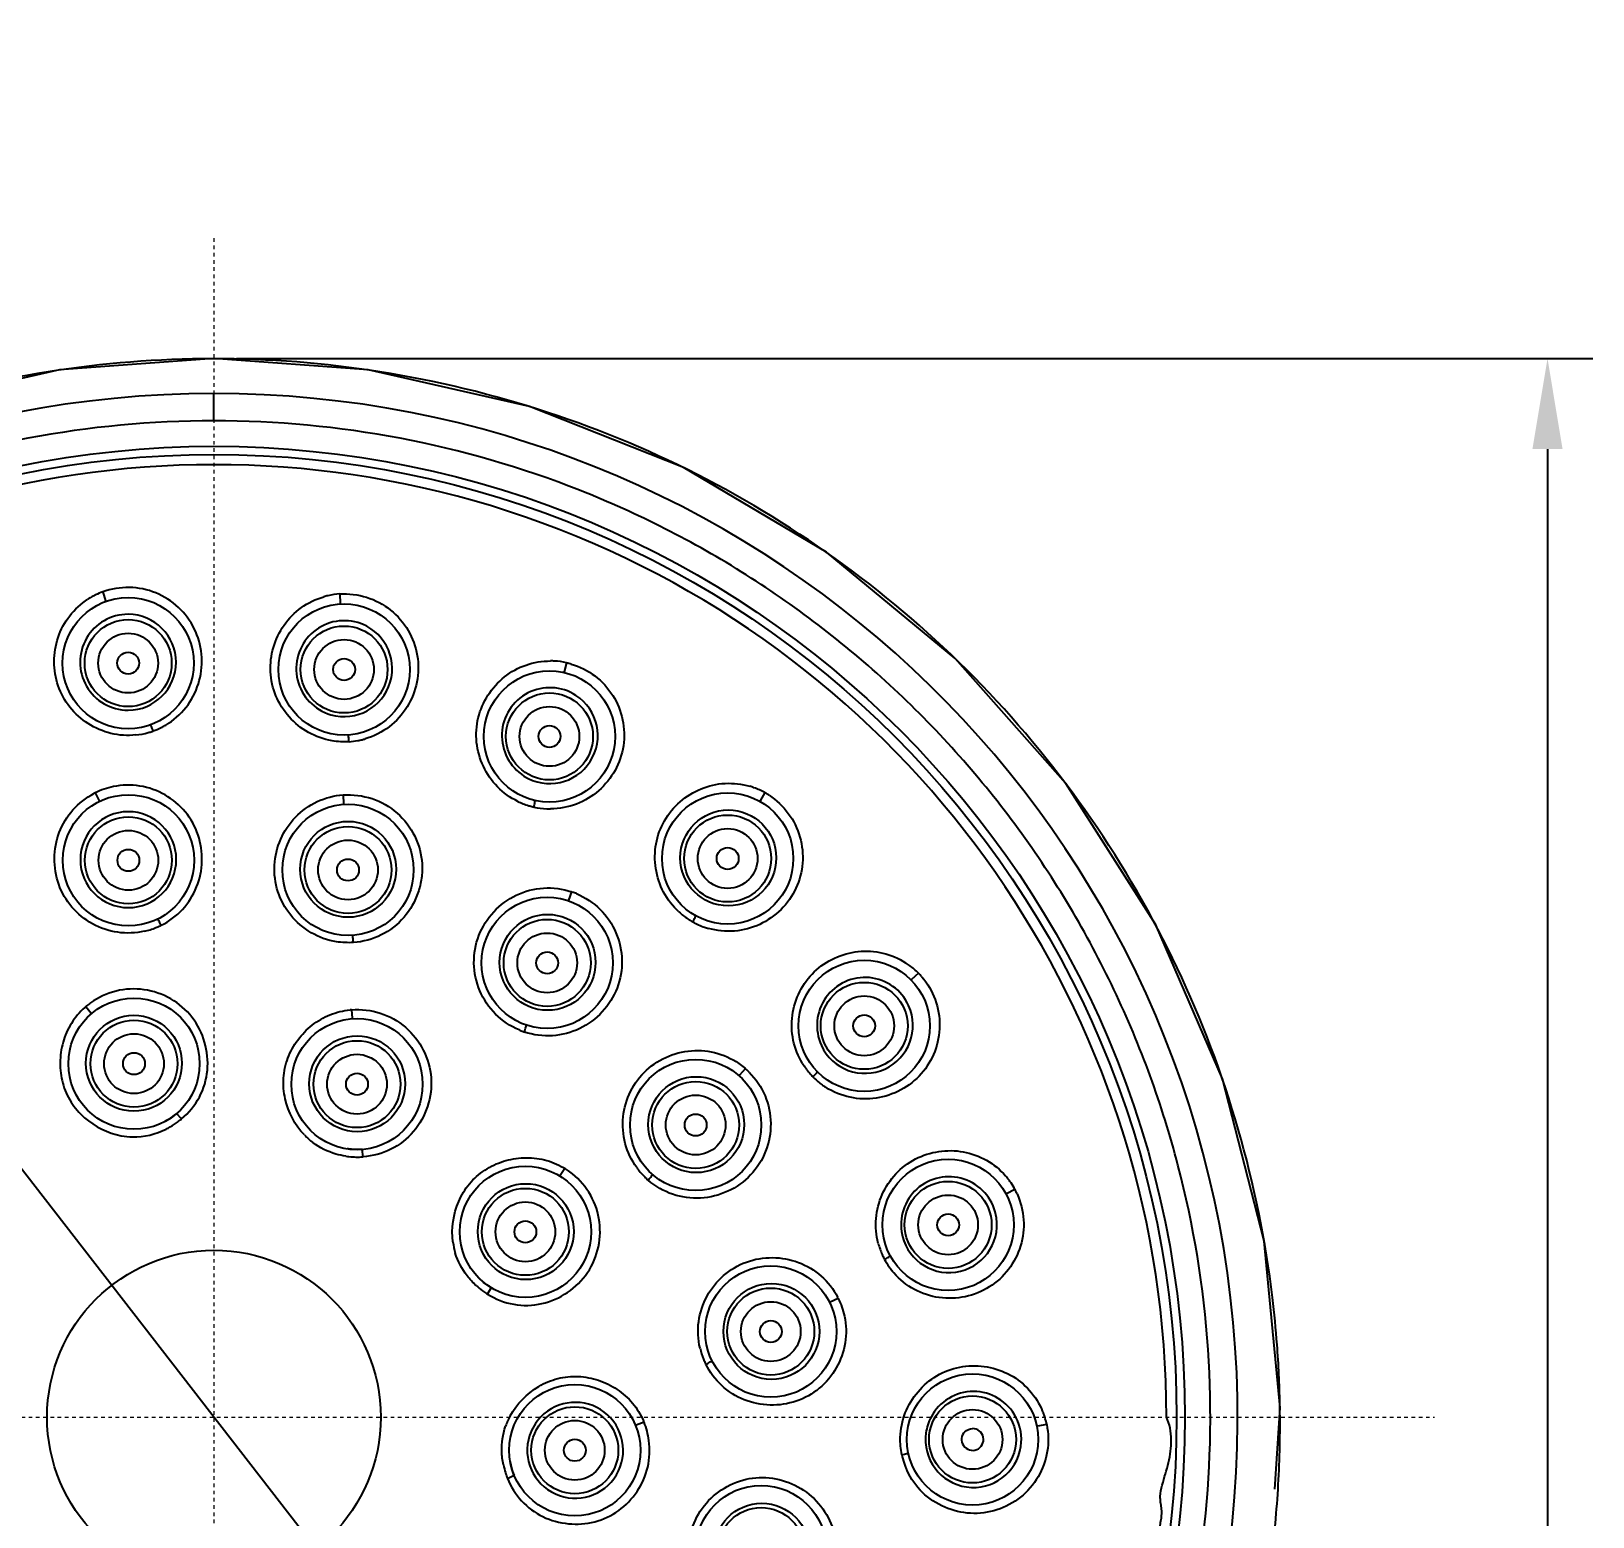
# Model space of a CAD drawing. Header units: millimetres. Extents: x 3631 to 3841, y 294 to 591.
# Drawn here: x 3687.73 to 3730.86, y 501.6 to 542.64 of the extents above; entities that cross this region are included whole.
import ezdxf

# ---------------------------------------------------------------- set-up
doc = ezdxf.new("R2010")
doc.units = ezdxf.units.MM
doc.header["$LTSCALE"] = 0.1
doc.linetypes.add('CENTER', pattern=[0.6, 0.375, -0.075, 0.075, -0.075])
doc.layers.add('02___PRT_ALL_AXES', color=7, linetype='Continuous')
doc.layers.add('DIM', color=3, linetype='Continuous')
doc.styles.get("Standard").update_dxf_attribs({"font": 'arial.ttf'})
doc.dimstyles.new('ISO-25', dxfattribs={"dimtxt": 2.5, "dimasz": 2.5, "dimexe": 1.25, "dimexo": 0.625, "dimtad": 1, "dimlfac": 1.333333, "dimtxsty": 'Standard', "dimcen": 2.5, "dimadec": 0, "dimazin": 0, "dimtfac": 1, "dimtmove": 0, "dimatfit": 3, "dimfxl": 0, "dimarcsym": 0})

# ---------------------------------------------------------------- blocks, each defined once
blk = doc.blocks.new('*D64')
at = {"layer": 'Defpoints', "color": 0}
for p in [(3674.853, 527.46), (3710.694, 481.249)]:
    blk.add_point(p, dxfattribs=at)
at = {"layer": 'DIM', "color": 0, "lineweight": -2}
for p, q in [((3665.182, 539.93), (3673.321, 529.435)), ((3710.694, 481.249), (3674.853, 527.46)), ((3712.226, 479.274), (3713.759, 477.298))]:
    blk.add_line(p, q, dxfattribs=at)
at = {"layer": 'DIM', "color": 0}
for points in [[(3673.65, 529.691), (3672.992, 529.18), (3674.853, 527.46)], [(3712.556, 479.529), (3711.897, 479.018), (3710.694, 481.249)]]:
    blk.add_solid(points, dxfattribs=at)
at = {"layer": 'DIM', "color": 0, "insert": (3670.102, 536.924), "char_height": 2.5, "attachment_point": 5, "rotation": 307.797}
blk.add_mtext('{\\fMS PGothic|b0|i0|c128|p34;∅77,97}', dxfattribs=at)
blk = doc.blocks.new('*D65')
at = {"layer": 'Defpoints', "color": 0}
for p in [(3692.774, 533.598), (3692.774, 367.421), (3729.613, 367.421)]:
    blk.add_point(p, dxfattribs=at)
at = {"layer": 'DIM', "color": 0, "lineweight": -2}
for p, q in [((3693.399, 533.598), (3730.863, 533.598)), ((3729.613, 531.098), (3729.613, 369.921)), ((3693.399, 367.421), (3730.863, 367.421))]:
    blk.add_line(p, q, dxfattribs=at)
at = {"layer": 'DIM', "color": 0}
for points in [[(3729.196, 531.098), (3730.029, 531.098), (3729.613, 533.598)], [(3729.196, 369.921), (3730.029, 369.921), (3729.613, 367.421)]]:
    blk.add_solid(points, dxfattribs=at)
at = {"layer": 'DIM', "color": 0, "insert": (3727.485, 450.509), "char_height": 2.5, "attachment_point": 5, "rotation": 90}
blk.add_mtext('221,57', dxfattribs=at)

msp = doc.modelspace()

# ---------------------------------------------------------------- linework, layer by layer
at = {"color": 7, "linetype": 'Continuous'}
for p, q in [((3692.7738, 533.5949), (3692.7738, 533.5978)), ((3692.7738, 531.8803), (3692.7738, 532.6329)), ((3689.7002, 527.1526), (3689.7824, 526.9072)), ((3689.7824, 526.9072), (3689.7844, 526.8895)), ((3696.2476, 527.0951), (3696.2574, 526.8364)), ((3696.2574, 526.8364), (3696.2543, 526.8189)), ((3702.5136, 525.1953), (3702.4501, 524.9443)), ((3702.4501, 524.9443), (3702.4422, 524.9284)), ((3689.4959, 521.6023), (3689.5988, 521.3816)), ((3696.3458, 521.5438), (3696.3564, 521.3005)), ((3707.9906, 521.607), (3707.859, 521.3842)), ((3689.5988, 521.3816), (3689.6039, 521.3614)), ((3696.3564, 521.3005), (3696.3534, 521.2799)), ((3707.859, 521.3842), (3707.8468, 521.3711)), ((3702.5686, 518.6395), (3702.558, 518.6217)), ((3702.6519, 518.8684), (3702.5686, 518.6395)), ((3712.0457, 516.4444), (3712.0304, 516.4352)), ((3712.2348, 516.6211), (3712.0457, 516.4444)), ((3689.235, 515.6965), (3689.3801, 515.5168)), ((3689.3801, 515.5168), (3689.3898, 515.4989)), ((3696.5774, 515.6104), (3696.5892, 515.3798)), ((3696.5892, 515.3798), (3696.5865, 515.3597)), ((3707.2896, 513.8039), (3707.273, 513.7914)), ((3707.4542, 513.9834), (3707.2896, 513.8039)), ((3691.5654, 512.6135), (3691.4971, 512.5707)), ((3691.7404, 512.743), (3691.7364, 512.7448)), ((3691.8808, 512.5912), (3691.7404, 512.743)), ((3696.8683, 511.7484), (3696.8661, 511.7522)), ((3696.8927, 511.543), (3696.8683, 511.7484)), ((3702.467, 511.225), (3702.341, 511.0316)), ((3702.341, 511.0316), (3702.3269, 511.0168)), ((3714.6711, 510.5251), (3714.6538, 510.5207)), ((3714.9023, 510.6415), (3714.6711, 510.5251)), ((3700.3313, 507.7492), (3700.4323, 507.9296)), ((3700.4323, 507.9296), (3700.4327, 507.934)), ((3709.8007, 507.5296), (3709.7806, 507.5245)), ((3710.0215, 507.6325), (3709.8007, 507.5296)), ((3722.0818, 502.365), (3722.224, 504.614)), ((3704.4384, 504.133), (3704.4184, 504.1293)), ((3704.6541, 504.2154), (3704.4384, 504.133)), ((3715.5225, 504.106), (3715.5047, 504.1066)), ((3715.7772, 504.1525), (3715.5225, 504.106)), ((3700.8832, 502.6587), (3701.071, 502.7453)), ((3701.071, 502.7453), (3701.0739, 502.7486))]:
    msp.add_line(p, q, dxfattribs=at)
for points in [[(3692.7738, 533.5978), (3688.5107, 533.2849), (3684.0604, 532.2764), (3679.8045, 530.5885), (3675.8512, 528.2496), (3672.2992, 525.3173), (3669.2417, 521.8576), (3666.7563, 517.95), (3664.9132, 513.6992), (3663.7591, 509.2149)], [(3722.224, 504.614), (3721.7885, 509.2148), (3720.6344, 513.6991), (3718.7913, 517.95), (3716.3059, 521.8576), (3713.2484, 525.3173), (3709.6964, 528.2496), (3705.7431, 530.5885), (3701.4873, 532.2764), (3697.0369, 533.2849), (3692.7738, 533.5978)], [(3691.4971, 512.5707), (3691.4247, 512.5299), (3691.3953, 512.5146)], [(3691.7365, 512.7449), (3691.6877, 512.7028), (3691.629, 512.6577), (3691.5654, 512.6135)], [(3696.6507, 511.7465), (3696.5702, 511.752), (3696.4877, 511.7616), (3696.4553, 511.7664)], [(3696.8663, 511.7522), (3696.8022, 511.7468), (3696.7281, 511.7449), (3696.6507, 511.7465)], [(3700.1932, 508.1077), (3700.1321, 508.164), (3700.1084, 508.1872)], [(3700.4329, 507.9339), (3700.3778, 507.9673), (3700.3167, 508.0092), (3700.2551, 508.056), (3700.1932, 508.1077)], [(3701.0019, 502.9518), (3700.9822, 503.0299), (3700.9659, 503.1114), (3700.9604, 503.1441)], [(3701.074, 502.7484), (3701.049, 502.8078), (3701.0243, 502.8777), (3701.0019, 502.9518)]]:
    msp.add_lwpolyline(points, dxfattribs=at)
for centre, radius in [((3692.7738, 504.3546), 26.8202), ((3692.7738, 504.3546), 26.5936), ((3690.4038, 525.1854), 1.8132), ((3696.3685, 525.0093), 1.8132), ((3690.4038, 525.1854), 1.2012), ((3690.4038, 525.1854), 0.8249), ((3696.3685, 525.0093), 1.2012), ((3696.3685, 525.0093), 0.8249), ((3690.4038, 525.1854), 0.3021), ((3696.3685, 525.0093), 0.3021), ((3702.042, 523.1599), 1.8132), ((3702.042, 523.1599), 1.2012), ((3702.042, 523.1599), 0.8249), ((3702.0419, 523.1599), 0.3021), ((3690.4105, 519.7374), 1.8132), ((3706.9646, 519.787), 1.8132), ((3696.4771, 519.4709), 1.8132), ((3706.9812, 519.8047), 1.3251), ((3690.4105, 519.7374), 1.2012), ((3696.4812, 519.4883), 1.3249), ((3696.4771, 519.4709), 1.2012), ((3706.9646, 519.787), 1.2012), ((3690.4105, 519.7374), 0.8249), ((3696.4771, 519.4709), 0.8249), ((3706.9646, 519.787), 0.8249), ((3690.4105, 519.7374), 0.3021), ((3706.9646, 519.787), 0.3021), ((3696.4772, 519.4709), 0.3021), ((3701.98, 516.9031), 1.8132), ((3701.9904, 516.9175), 1.3249), ((3701.98, 516.9031), 1.2012), ((3701.98, 516.9031), 0.8249), ((3701.98, 516.9031), 0.3021), ((3710.7376, 515.1638), 1.8132), ((3710.7376, 515.1638), 1.2012), ((3690.5652, 514.1183), 1.8132), ((3710.7376, 515.1638), 0.8249), ((3690.5627, 514.1294), 1.3248), ((3690.5652, 514.1183), 1.2012), ((3696.7259, 513.5518), 1.8132), ((3710.7375, 515.1638), 0.3021), ((3690.5652, 514.1183), 0.8249), ((3696.7305, 513.5623), 1.3248), ((3696.7259, 513.5518), 1.2012), ((3690.5652, 514.1183), 0.3021), ((3696.7259, 513.5518), 0.8249), ((3706.0813, 512.4248), 1.8132), ((3696.726, 513.5518), 0.3021), ((3706.0964, 512.4342), 1.3249), ((3706.0813, 512.4248), 1.2012), ((3706.0813, 512.4248), 0.8249), ((3706.0813, 512.4248), 0.3021), ((3701.3771, 509.4723), 1.8132), ((3713.0552, 509.665), 1.8132), ((3701.3869, 509.4781), 1.3248), ((3713.0552, 509.665), 1.2012), ((3701.3771, 509.4723), 1.2012), ((3713.0552, 509.665), 0.8249), ((3701.3771, 509.4723), 0.8249), ((3713.0553, 509.665), 0.3021), ((3701.3772, 509.4723), 0.3021), ((3692.7738, 504.3546), 4.6086), ((3708.1566, 506.718), 1.8132), ((3708.1742, 506.7208), 1.3249), ((3708.1566, 506.718), 1.2012), ((3708.1566, 506.718), 0.8249), ((3708.1567, 506.718), 0.3021), ((3702.7421, 503.438), 1.8132), ((3713.7298, 503.736), 1.8132), ((3713.7298, 503.736), 1.2012), ((3702.7421, 503.438), 1.2012), ((3713.7298, 503.736), 0.8249), ((3702.7421, 503.438), 0.8249), ((3702.7422, 503.438), 0.3021), ((3707.8901, 500.6513), 1.8132), ((3707.9074, 500.6472), 1.3249), ((3707.8901, 500.6513), 1.2012)]:
    msp.add_circle(centre, radius, dxfattribs=at)
for centre, radius, start, end in [((3692.7873, 504.2139), 29.3811, 90.0623, 98.9902), ((3692.7606, 504.2161), 29.3788, 80.99882, 90.01007), ((3692.7738, 504.3546), 28.2783, 277.77454, 262.22546), ((3692.7738, 504.3546), 26.3123, 0, 270.64665), ((3690.4032, 525.22), 2.0566, 109.98939, 115.90088), ((3690.4141, 525.2121), 2.0688, 119.01404, 122.82987), ((3690.401, 525.2248), 2.0512, 115.90618, 118.86687), ((3696.3861, 525.0317), 2.0691, 103.0149, 106.25933), ((3696.378, 525.0426), 2.0566, 93.63489, 102.86503), ((3690.4013, 525.2095), 1.3251, 89.89199, 270.06119), ((3690.4008, 525.2094), 1.3251, 270.12912, 89.87089), ((3696.3729, 525.0331), 1.3251, 73.52835, 253.74437), ((3696.3724, 525.0332), 1.3251, 253.76545, 73.50728), ((3702.0651, 523.1762), 2.0693, 86.8373, 89.79229), ((3702.0606, 523.1891), 2.0566, 77.27414, 86.691), ((3702.0409, 523.1451), 2.104, 73.28102, 77.01439), ((3702.0529, 523.1815), 1.3251, 57.16467, 237.38073), ((3702.0525, 523.1817), 1.3251, 237.40177, 57.14364), ((3690.3769, 525.3351), 2.1489, 276.37659, 285.65102), ((3690.3513, 525.4339), 2.2509, 285.59925, 288.52858), ((3690.344, 525.4564), 2.2746, 288.52474, 289.36657), ((3690.396, 525.2411), 2.0544, 289.98762, 296.59311), ((3690.3997, 525.2333), 2.0457, 296.60083, 299.91152), ((3690.3956, 525.2285), 2.0437, 300.07669, 303.44673), ((3696.3766, 525.0657), 2.0551, 273.62693, 280.41298), ((3696.379, 525.0508), 2.04, 280.42176, 283.82897), ((3696.3733, 525.051), 2.0416, 283.9839, 286.39396), ((3690.383, 519.8063), 2.0032, 116.28433, 117.48278), ((3706.9915, 519.7963), 2.0692, 70.24769, 73.59323), ((3706.9903, 519.8093), 2.0572, 60.90832, 70.09557), ((3706.9589, 519.7728), 2.1045, 60.00957, 60.64358), ((3706.9568, 519.7692), 2.1086, 56.91695, 60.00894), ((3702.1014, 523.3023), 2.1511, 244.28839, 252.93446), ((3702.1233, 523.369), 2.2212, 252.90092, 255.87134), ((3702.1269, 523.3831), 2.2359, 255.8688, 256.69922), ((3702.0652, 523.2099), 2.0532, 257.26408, 267.2794), ((3702.0584, 523.2001), 2.0431, 267.45741, 270.46922), ((3690.4079, 519.7551), 1.3249, 270.12263, 270.07593), ((3701.9198, 516.754), 2.2376, 70.31124, 70.90088), ((3701.9267, 516.7727), 2.2176, 67.1323, 70.31532), ((3707.0606, 519.9052), 2.1491, 227.89576, 236.57097), ((3707.0973, 519.9585), 2.2138, 236.53944, 239.51978), ((3690.3766, 519.8569), 2.1331, 282.79519, 291.84345), ((3690.3335, 519.9702), 2.2542, 291.7874, 294.97284), ((3690.32, 519.9999), 2.2869, 294.96704, 295.83303), ((3707.1038, 519.9694), 2.2265, 239.51755, 240.35226), ((3707.0009, 519.8283), 2.0531, 240.8997, 250.90066), ((3706.9916, 519.8209), 2.0431, 251.07852, 254.10309), ((3710.766, 515.1654), 2.069, 53.66746, 57.37481), ((3710.7683, 515.178), 2.0575, 44.5417, 53.51047), ((3710.7585, 515.1761), 1.3251, 24.43744, 204.65346), ((3710.7195, 515.1444), 2.1159, 40.54835, 44.26192), ((3690.5523, 514.1538), 2.0285, 130.49246, 131.68475), ((3690.58, 514.104), 2.0844, 129.55852, 130.18315), ((3690.5862, 514.0964), 2.0943, 125.75401, 129.55621), ((3696.7484, 513.5168), 2.1005, 94.66688, 95.86439), ((3710.7582, 515.1766), 1.3251, 204.67455, 24.41637), ((3702.1195, 517.1904), 2.3284, 246.80661, 249.89168), ((3702.1406, 517.2467), 2.3885, 249.88189, 250.6902), ((3706.1894, 512.5503), 1.9114, 48.56999, 49.87349), ((3705.9662, 512.3076), 2.2411, 47.81189, 48.39622), ((3705.9803, 512.3229), 2.2203, 44.63668, 47.81612), ((3710.8625, 515.2498), 2.1485, 211.47693, 220.20615), ((3710.9134, 515.2912), 2.214, 220.17395, 223.15384), ((3710.9228, 515.2999), 2.2269, 223.15158, 223.98832), ((3710.7859, 515.1951), 2.0556, 224.5372, 231.26292), ((3710.7762, 515.1835), 2.0406, 231.27078, 234.65109), ((3710.7728, 515.1883), 2.0426, 234.80827, 237.53013), ((3690.2532, 514.5904), 2.578, 305.23402, 308.35725), ((3690.1839, 514.6792), 2.6905, 308.34061, 309.10036), ((3690.5696, 514.0606), 1.9652, 259.57684, 268.71792), ((3690.4941, 514.2112), 2.1283, 296.69787, 298.45196), ((3696.6957, 513.5026), 1.9654, 223.53527, 232.74497), ((3696.7405, 513.7899), 2.2507, 261.72231, 263.92904), ((3696.7512, 513.9091), 2.3703, 263.97666, 273.42153), ((3701.3921, 509.4661), 2.0613, 58.57042, 59.76267), ((3701.3948, 509.4905), 2.0392, 57.65042, 58.27651), ((3701.3847, 509.475), 2.0576, 53.77476, 57.64567), ((3706.1748, 512.4979), 2.1277, 215.98096, 224.36944), ((3706.2423, 512.5617), 2.2206, 224.32999, 227.56595), ((3706.2588, 512.5796), 2.2449, 227.56137, 228.41291), ((3713.0787, 509.6709), 1.3251, 8.0738, 188.28982), ((3713.083, 509.6585), 2.069, 37.24299, 41.06528), ((3713.0924, 509.6723), 2.0531, 34.12, 37.0943), ((3713.0892, 509.6704), 2.0568, 28.17296, 34.11471), ((3713.0238, 509.6478), 2.1251, 24.17811, 27.87673), ((3713.0786, 509.6714), 1.3251, 188.31091, 8.05273), ((3701.3237, 509.4503), 1.9653, 187.53149, 196.75643), ((3713.2004, 509.7127), 2.1496, 195.05018, 203.83843), ((3713.265, 509.7398), 2.2197, 203.804, 206.77614), ((3713.2778, 509.7462), 2.2339, 206.77367, 207.61062), ((3713.1103, 509.6814), 2.0556, 208.17414, 214.92541), ((3713.0982, 509.6733), 2.041, 214.93333, 218.32594), ((3713.0957, 509.6784), 2.0423, 218.48315, 221.06573), ((3701.5926, 509.7314), 2.349, 227.88999, 233.34974), ((3701.6855, 509.8547), 2.5034, 233.32739, 236.53624), ((3701.7252, 509.9138), 2.5746, 236.52455, 237.21964), ((3708.3012, 506.7905), 1.9153, 26.08028, 27.37327), ((3692.9791, 504.164), 29.2458, 4.28288, 6.85784), ((3708.2711, 506.7497), 2.1278, 193.36228, 201.86436), ((3693.0949, 504.1735), 29.1295, 1.06869, 4.28098), ((3708.3589, 506.7832), 2.2218, 201.8236, 205.05749), ((3708.3811, 506.7934), 2.2461, 205.05292, 205.90911), ((3702.7535, 503.437), 1.3247, 162.11079, 136.15322), ((3713.754, 503.7349), 1.3252, 27.88204, 152.11803), ((3692.9909, 504.1717), 29.2335, 0.6135, 1.06856), ((3702.6858, 503.4517), 1.9652, 151.58977, 160.71437), ((3713.7631, 503.7322), 1.3345, 152.19674, 171.86065), ((3713.7546, 503.7353), 1.3245, 351.69593, 27.8798), ((3713.7545, 503.7218), 2.0691, 20.92607, 24.6878), ((3713.763, 503.7311), 2.0578, 11.81497, 20.76831), ((3692.8449, 504.1714), 29.3795, 356.46416, 0.61094), ((3702.7597, 503.4293), 2.051, 22.53505, 23.70027), ((3702.7307, 503.4292), 2.0779, 7.64212, 22.23229), ((3713.7541, 503.7355), 1.3251, 171.94728, 351.68909), ((3713.7298, 503.736), 0.3022, 135.4227, 90), ((3703.0789, 503.525), 2.3597, 191.97563, 197.37048), ((3713.787, 503.736), 2.0553, 191.80872, 198.50884), ((3713.7738, 503.7319), 2.0415, 198.51663, 201.8823), ((3713.7727, 503.7376), 2.0426, 202.04097, 204.8548), ((3703.309, 503.5959), 2.6005, 197.34959, 201.12532), ((3692.8321, 504.1714), 29.3922, 354.36095, 356.46576)]:
    msp.add_arc(centre, radius, start, end, dxfattribs=at)
for points, knots in [([(3688.1961, 533.234), (3686.6249, 532.9857), (3683.5163, 532.2351), (3677.6454, 529.7637), (3671.179, 524.9263), (3665.6939, 516.9855), (3663.9055, 510.7789), (3663.5298, 507.6377)], [0, 0, 0, 0, 0.1254919, 0.2509463, 0.5008136, 0.7504201, 1, 1, 1, 1]), ([(3722.0156, 507.6561), (3721.6382, 510.7951), (3719.8477, 516.9968), (3714.3636, 524.9307), (3707.9008, 529.7642), (3702.0337, 532.2342), (3698.9272, 532.9848), (3697.357, 533.2332)], [0, 0, 0, 0, 0.2495795, 0.4991866, 0.7490544, 0.8745085, 1, 1, 1, 1]), ([(3692.7738, 531.8801), (3691.0526, 531.8812), (3687.6016, 531.5548), (3682.6139, 530.1112), (3677.982, 527.7603), (3673.871, 524.586), (3670.4251, 520.6997), (3667.7656, 516.2382), (3665.9862, 511.3585), (3665.1495, 506.2324), (3665.2849, 501.0402), (3666.3876, 495.9647), (3668.4188, 491.1844), (3671.3071, 486.8676), (3674.9507, 483.1662), (3679.2218, 480.2101), (3683.9683, 478.1049), (3687.3435, 477.3143), (3689.0491, 477.083)], [0, 0, 0, 0, 0.0625017, 0.1249993, 0.1875002, 0.2499998, 0.3125006, 0.3750011, 0.4375012, 0.500001, 0.5625005, 0.6250001, 0.6874997, 0.7499998, 0.8124989, 0.8749998, 0.9374977, 1, 1, 1, 1]), ([(3696.4985, 477.083), (3698.2041, 477.3143), (3701.5793, 478.1049), (3706.3257, 480.21), (3710.5969, 483.1661), (3714.2405, 486.8675), (3717.1288, 491.1844), (3719.16, 495.9648), (3720.2628, 501.0403), (3720.3981, 506.2325), (3719.5614, 511.3586), (3717.782, 516.2382), (3715.1226, 520.6997), (3711.6767, 524.5859), (3707.5657, 527.7603), (3702.9338, 530.1112), (3697.9462, 531.5548), (3694.4951, 531.8812), (3692.7738, 531.8801)], [0, 0, 0, 0, 0.0625016, 0.1249991, 0.1875, 0.2499996, 0.3125004, 0.3750009, 0.437501, 0.5000007, 0.5625003, 0.6249999, 0.6874995, 0.7499996, 0.8124987, 0.8749996, 0.9374975, 1, 1, 1, 1]), ([(3691.522, 523.5232), (3691.7283, 523.6593), (3692.0948, 524.0077), (3692.4108, 524.6903), (3692.4735, 525.436), (3692.271, 526.1579), (3691.8203, 526.7603), (3691.183, 527.1686), (3690.4377, 527.322), (3689.9345, 527.2369), (3689.7002, 527.1526)], [0, 0, 0, 0, 0.1254441, 0.2499139, 0.3738567, 0.4976907, 0.6221548, 0.7474908, 0.873604, 1, 1, 1, 1]), ([(3690.6156, 523.1995), (3690.3878, 523.1744), (3689.9201, 523.2029), (3689.2823, 523.4818), (3688.765, 523.9419), (3688.4325, 524.5472), (3688.3243, 525.2257), (3688.432, 525.9046), (3688.7579, 526.5149), (3689.1016, 526.8263), (3689.2926, 526.9504)], [0, 0, 0, 0, 0.1263944, 0.2522935, 0.3773563, 0.5016078, 0.6255406, 0.7496633, 0.8743646, 1, 1, 1, 1]), ([(3696.0359, 523.0402), (3695.8086, 523.0778), (3695.3634, 523.2328), (3694.8229, 523.678), (3694.4503, 524.2661), (3694.2972, 524.9437), (3694.3827, 525.6296), (3694.6785, 526.2546), (3695.1663, 526.7512), (3695.5871, 526.9528), (3695.8067, 527.018)], [0, 0, 0, 0, 0.1263662, 0.2522568, 0.3773243, 0.5015641, 0.625494, 0.7496243, 0.8743369, 1, 1, 1, 1]), ([(3696.2476, 527.0951), (3696.4972, 527.1098), (3697.0063, 527.0494), (3697.6802, 526.6888), (3698.1766, 526.1132), (3698.4363, 525.4038), (3698.4226, 524.6511), (3698.1451, 523.9526), (3697.6422, 523.3889), (3697.1876, 523.1622), (3696.9495, 523.0924)], [0, 0, 0, 0, 0.1264159, 0.2525406, 0.3778696, 0.5023032, 0.6261331, 0.7500714, 0.8745527, 1, 1, 1, 1]), ([(3701.1682, 521.3642), (3700.9606, 521.4644), (3700.5769, 521.7387), (3700.1836, 522.3187), (3699.9919, 522.9886), (3700.0365, 523.6823), (3700.3125, 524.3165), (3700.7734, 524.8327), (3701.3823, 525.171), (3701.8434, 525.2452), (3702.0726, 525.2455)], [0, 0, 0, 0, 0.1263651, 0.2522557, 0.3773225, 0.5015602, 0.6254892, 0.7496183, 0.8743341, 1, 1, 1, 1]), ([(3702.6461, 525.1601), (3702.8796, 525.09), (3703.3256, 524.8657), (3703.8274, 524.3165), (3704.1035, 523.6305), (3704.1269, 522.8956), (3703.8899, 522.202), (3703.4308, 521.6321), (3702.8035, 521.2473), (3702.317, 521.159), (3702.0751, 521.157)], [0, 0, 0, 0, 0.1264763, 0.2525505, 0.3777943, 0.5021808, 0.6260204, 0.7500012, 0.8745265, 1, 1, 1, 1]), ([(3691.0982, 523.3105), (3691.0896, 523.3335), (3691.0735, 523.3736), (3691.0525, 523.4321), (3691.0358, 523.4566), (3691.0288, 523.4834), (3691.0244, 523.4818)], [0, 0, 0, 0, 0.3937968, 0.7147914, 0.9246527, 1, 1, 1, 1]), ([(3696.5066, 523.0147), (3696.5048, 523.0392), (3696.5006, 523.0822), (3696.4969, 523.1443), (3696.4878, 523.1725), (3696.4886, 523.2002), (3696.484, 523.1999)], [0, 0, 0, 0, 0.3937968, 0.7147914, 0.9246527, 1, 1, 1, 1]), ([(3690.849, 517.7768), (3690.6099, 517.7229), (3690.1074, 517.7024), (3689.3998, 517.9453), (3688.8174, 518.4125), (3688.4452, 519.0588), (3688.3263, 519.7919), (3688.4615, 520.5232), (3688.8463, 521.1629), (3689.2416, 521.4705), (3689.4585, 521.5834)], [0, 0, 0, 0, 0.125737, 0.2511956, 0.3761971, 0.5007005, 0.6250815, 0.7496238, 0.874552, 1, 1, 1, 1]), ([(3691.3165, 517.9415), (3691.5356, 518.0507), (3691.9375, 518.3505), (3692.3358, 518.9831), (3692.4852, 519.7129), (3692.3771, 520.4485), (3692.0174, 521.1023), (3691.443, 521.581), (3690.7383, 521.8348), (3690.2351, 521.8229), (3689.9947, 521.7736)], [0, 0, 0, 0, 0.1254464, 0.250417, 0.3749548, 0.4993396, 0.6238196, 0.7487802, 0.8742582, 1, 1, 1, 1]), ([(3696.1562, 517.4877), (3695.9115, 517.5265), (3695.4322, 517.6973), (3694.8621, 518.1947), (3694.4975, 518.8559), (3694.401, 519.6041), (3694.5781, 520.3343), (3694.9939, 520.9617), (3695.6077, 521.4017), (3696.099, 521.528), (3696.3458, 521.5438)], [0, 0, 0, 0, 0.1256944, 0.2511074, 0.3760761, 0.5005607, 0.6249554, 0.7495226, 0.8744978, 1, 1, 1, 1]), ([(3696.3458, 521.5438), (3696.6125, 521.5596), (3697.1585, 521.4934), (3697.8675, 521.0794), (3698.3655, 520.4318), (3698.5435, 519.7725), (3698.52, 519.2398), (3698.3989, 518.7215), (3698.0634, 518.13), (3697.4215, 517.6264), (3696.8924, 517.4844), (3696.6269, 517.465)], [0, 0, 0, 0, 0.1256737, 0.251193, 0.3762959, 0.5008175, 0.5632687, 0.625674, 0.750014, 0.8747529, 1, 1, 1, 1]), ([(3705.6197, 518.3107), (3705.449, 518.4653), (3705.1586, 518.8362), (3704.9447, 519.5026), (3704.9491, 520.1985), (3705.1863, 520.851), (3705.6285, 521.3817), (3706.2148, 521.7478), (3706.8931, 521.9021), (3707.3559, 521.8448), (3707.5759, 521.7812)], [0, 0, 0, 0, 0.126368, 0.2522624, 0.3773337, 0.5015752, 0.6255059, 0.7496312, 0.8743418, 1, 1, 1, 1]), ([(3708.1078, 521.536), (3708.3121, 521.4029), (3708.6768, 521.0621), (3709.0035, 520.3938), (3709.0752, 519.6578), (3708.8906, 518.946), (3708.4678, 518.3472), (3707.8667, 517.9298), (3707.1564, 517.7372), (3706.6647, 517.7898), (3706.432, 517.8559)], [0, 0, 0, 0, 0.1264752, 0.2525486, 0.3777919, 0.5021777, 0.6260169, 0.7499971, 0.874524, 1, 1, 1, 1]), ([(3701.6126, 521.2072), (3701.6177, 521.2312), (3701.6258, 521.2736), (3701.6398, 521.3343), (3701.639, 521.3639), (3701.6476, 521.3902), (3701.643, 521.3912)], [0, 0, 0, 0, 0.3937968, 0.7147914, 0.9246527, 1, 1, 1, 1]), ([(3701.2025, 515.0501), (3700.9629, 515.1528), (3700.5159, 515.4489), (3700.074, 516.1152), (3699.9068, 516.8936), (3700.0439, 517.6775), (3700.4696, 518.3461), (3701.1059, 518.8191), (3701.8754, 519.0223), (3702.4059, 518.9529), (3702.6519, 518.8684)], [0, 0, 0, 0, 0.1257066, 0.2512078, 0.3762985, 0.5008125, 0.6251538, 0.7496466, 0.8745475, 1, 1, 1, 1]), ([(3702.7885, 518.8161), (3703.0291, 518.7146), (3703.4781, 518.4192), (3703.9241, 517.7541), (3704.0948, 516.9745), (3703.9582, 516.1893), (3703.5351, 515.5176), (3702.8985, 515.043), (3702.1278, 514.8389), (3701.5977, 514.9102), (3701.3507, 514.9925)], [0, 0, 0, 0, 0.125771, 0.2513318, 0.3764461, 0.5009902, 0.6253533, 0.7497987, 0.874651, 1, 1, 1, 1]), ([(3691.3165, 517.9415), (3691.3048, 517.9647), (3691.283, 518.0072), (3691.2543, 518.0595), (3691.2339, 518.0964), (3691.224, 518.1091), (3691.2199, 518.1151), (3691.2187, 518.1145)], [0, 0, 0, 0, 0.390117, 0.711733, 0.9234094, 0.9794745, 1, 1, 1, 1]), ([(3706.0024, 518.0344), (3706.0142, 518.056), (3706.0339, 518.0944), (3706.0644, 518.1486), (3706.0719, 518.1773), (3706.0876, 518.2001), (3706.0835, 518.2024)], [0, 0, 0, 0, 0.3937968, 0.7147914, 0.9246527, 1, 1, 1, 1]), ([(3696.6269, 517.465), (3696.625, 517.4908), (3696.6211, 517.5384), (3696.6145, 517.5978), (3696.6099, 517.6397), (3696.6056, 517.6552), (3696.6041, 517.6623), (3696.6027, 517.6622)], [0, 0, 0, 0, 0.390117, 0.711733, 0.9234094, 0.9794745, 1, 1, 1, 1]), ([(3709.0302, 514.128), (3708.9103, 514.3242), (3708.7367, 514.7615), (3708.7195, 515.4603), (3708.9194, 516.1259), (3709.33, 516.6846), (3709.9027, 517.0693), (3710.5671, 517.256), (3711.2606, 517.2143), (3711.6884, 517.0303), (3711.8815, 516.9079)], [0, 0, 0, 0, 0.1263718, 0.2522692, 0.3773427, 0.5015882, 0.6255209, 0.7496437, 0.8743491, 1, 1, 1, 1]), ([(3712.3272, 516.5199), (3712.4859, 516.3344), (3712.7402, 515.904), (3712.865, 515.1697), (3712.7254, 514.4425), (3712.3463, 513.8113), (3711.7701, 513.3567), (3711.0743, 513.1268), (3710.3375, 513.1444), (3709.8807, 513.3352), (3709.6762, 513.4651)], [0, 0, 0, 0, 0.126473, 0.2525435, 0.3777816, 0.5021624, 0.6259995, 0.7499816, 0.8745131, 1, 1, 1, 1]), ([(3691.8808, 512.5912), (3692.0771, 512.7602), (3692.4177, 513.1689), (3692.643, 513.9337), (3692.5622, 514.7224), (3692.2086, 515.4332), (3691.6056, 515.954), (3690.8528, 516.2117), (3690.0565, 516.175), (3689.5731, 515.9476), (3689.3625, 515.7959)], [0, 0, 0, 0, 0.1250549, 0.2498866, 0.3746494, 0.4993877, 0.6242571, 0.7494113, 0.874676, 1, 1, 1, 1]), ([(3689.2032, 515.6687), (3689.061, 515.542), (3688.8109, 515.2468), (3688.5801, 514.7167), (3688.4993, 514.1458), (3688.5689, 513.573), (3688.8029, 513.0434), (3689.3021, 512.4638), (3689.8433, 512.1985), (3690.2141, 512.1279)], [0, 0, 0, 0, 0.1254858, 0.2507758, 0.3759713, 0.5010891, 0.6261462, 0.7513605, 1, 1, 1, 1]), ([(3695.271, 512.1489), (3695.0104, 512.4214), (3694.732, 512.9566), (3694.6684, 513.7174), (3694.79, 514.2832), (3695.07, 514.7873), (3695.4705, 515.2017), (3695.9683, 515.4956), (3696.3443, 515.5869), (3696.5337, 515.6064)], [0, 0, 0, 0, 0.2485151, 0.3736862, 0.4987335, 0.6238548, 0.7490775, 0.8744313, 1, 1, 1, 1]), ([(3696.5774, 515.6104), (3696.8429, 515.6287), (3697.3875, 515.5674), (3698.0995, 515.1626), (3698.6037, 514.5196), (3698.8268, 513.7326), (3698.7201, 512.9237), (3698.3266, 512.211), (3697.6862, 511.7019), (3697.1573, 511.5644), (3696.8927, 511.543)], [0, 0, 0, 0, 0.125293, 0.2505597, 0.3757342, 0.5006366, 0.6254227, 0.7502031, 0.8749908, 1, 1, 1, 1]), ([(3701.3507, 514.9925), (3701.3588, 515.0171), (3701.3735, 515.0626), (3701.3901, 515.1199), (3701.4018, 515.1604), (3701.4038, 515.1764), (3701.4052, 515.1836), (3701.4039, 515.184)], [0, 0, 0, 0, 0.390117, 0.711733, 0.9234094, 0.9794745, 1, 1, 1, 1]), ([(3704.4531, 511.2478), (3704.3087, 511.4471), (3704.0906, 511.9025), (3704.0362, 512.6519), (3704.2393, 513.3734), (3704.6906, 513.9713), (3705.3231, 514.3671), (3706.053, 514.5262), (3706.7947, 514.4171), (3707.2335, 514.1701), (3707.4213, 514.0118)], [0, 0, 0, 0, 0.1257051, 0.2511343, 0.3761018, 0.5005824, 0.6250017, 0.7495741, 0.8745178, 1, 1, 1, 1]), ([(3707.5602, 513.8829), (3707.7437, 513.6971), (3708.0455, 513.2525), (3708.2031, 512.4673), (3708.0626, 511.6817), (3707.6359, 511.0085), (3706.988, 510.5498), (3706.2181, 510.3549), (3705.428, 510.4613), (3704.9653, 510.7298), (3704.7688, 510.9005)], [0, 0, 0, 0, 0.1257675, 0.2513263, 0.3764373, 0.5009768, 0.6253362, 0.7497856, 0.8746443, 1, 1, 1, 1]), ([(3709.3206, 513.7533), (3709.338, 513.7707), (3709.3677, 513.802), (3709.4122, 513.8455), (3709.4276, 513.8709), (3709.449, 513.8883), (3709.4457, 513.8917)], [0, 0, 0, 0, 0.3937968, 0.7147914, 0.9246527, 1, 1, 1, 1]), ([(3711.1245, 509.1546), (3711.0651, 509.3765), (3711.0223, 509.8447), (3711.203, 510.5193), (3711.5824, 511.1009), (3712.1334, 511.5209), (3712.7907, 511.7283), (3713.4803, 511.7205), (3714.1334, 511.4857), (3714.4921, 511.1892), (3714.6429, 511.0176)], [0, 0, 0, 0, 0.1263749, 0.2522734, 0.3773467, 0.501594, 0.6255278, 0.7496499, 0.8743529, 1, 1, 1, 1]), ([(3699.3754, 509.1927), (3699.3261, 509.5666), (3699.4139, 510.1631), (3699.8103, 510.8162), (3700.2414, 511.2023), (3700.7645, 511.4453), (3701.3322, 511.545), (3701.9076, 511.4898), (3702.2656, 511.3429), (3702.4302, 511.247)], [0, 0, 0, 0, 0.2485547, 0.3737299, 0.4987825, 0.6239022, 0.7491133, 0.8744494, 1, 1, 1, 1]), ([(3700.3313, 507.7492), (3700.553, 507.6153), (3701.0465, 507.4166), (3701.8438, 507.4394), (3702.569, 507.7598), (3703.1357, 508.316), (3703.4445, 509.0504), (3703.4568, 509.8461), (3703.1757, 510.5919), (3702.8101, 510.9815), (3702.6007, 511.1349)], [0, 0, 0, 0, 0.1250508, 0.2499155, 0.3746712, 0.4994066, 0.6242763, 0.7494167, 0.8746775, 1, 1, 1, 1]), ([(3704.7688, 510.9005), (3704.7857, 510.9201), (3704.8166, 510.9565), (3704.8539, 511.0031), (3704.8803, 511.0361), (3704.8882, 511.0501), (3704.8922, 511.0562), (3704.8912, 511.0571)], [0, 0, 0, 0, 0.390117, 0.711733, 0.9234094, 0.9794745, 1, 1, 1, 1]), ([(3714.9625, 510.5182), (3715.0626, 510.2954), (3715.1853, 509.8105), (3715.0978, 509.0703), (3714.7585, 508.4118), (3714.2162, 507.913), (3713.5346, 507.6397), (3712.8017, 507.6159), (3712.0996, 507.8415), (3711.7153, 508.1542), (3711.5559, 508.3368)], [0, 0, 0, 0, 0.1264715, 0.2525404, 0.3777757, 0.5021537, 0.6259895, 0.749973, 0.8745078, 1, 1, 1, 1]), ([(3706.2009, 506.2579), (3706.1444, 506.4972), (3706.1183, 507.0012), (3706.3559, 507.7135), (3706.8201, 508.3013), (3707.466, 508.6796), (3708.2013, 508.8024), (3708.936, 508.6697), (3709.5788, 508.2849), (3709.8892, 507.8891), (3710.0021, 507.6711)], [0, 0, 0, 0, 0.1257111, 0.2511464, 0.3761223, 0.5006059, 0.6250153, 0.7495804, 0.8745222, 1, 1, 1, 1]), ([(3711.2983, 508.7108), (3711.3198, 508.7226), (3711.3572, 508.7443), (3711.4121, 508.7735), (3711.434, 508.7935), (3711.4595, 508.8042), (3711.4573, 508.8083)], [0, 0, 0, 0, 0.3937968, 0.7147914, 0.9246527, 1, 1, 1, 1]), ([(3710.1906, 507.1438), (3710.2419, 506.9034), (3710.2552, 506.3992), (3710.0042, 505.6921), (3709.5265, 505.1149), (3708.8723, 504.7531), (3708.1356, 504.6428), (3707.4045, 504.7919), (3706.7701, 505.1898), (3706.4709, 505.5929), (3706.3607, 505.812)], [0, 0, 0, 0, 0.1257533, 0.2512277, 0.3762198, 0.5007169, 0.6251101, 0.749639, 0.8745807, 1, 1, 1, 1]), ([(3706.3607, 505.812), (3706.3838, 505.8236), (3706.4263, 505.8454), (3706.4787, 505.8742), (3706.5156, 505.8945), (3706.5283, 505.9045), (3706.5343, 505.9086), (3706.5337, 505.9098)], [0, 0, 0, 0, 0.390117, 0.711733, 0.9234094, 0.9794745, 1, 1, 1, 1]), ([(3711.7336, 503.7924), (3711.7393, 504.022), (3711.8306, 504.483), (3712.1945, 505.0788), (3712.7225, 505.5295), (3713.3695, 505.7766), (3714.0585, 505.79), (3714.7176, 505.588), (3715.2778, 505.1786), (3715.5382, 504.7932), (3715.6344, 504.586)], [0, 0, 0, 0, 0.1263769, 0.2522755, 0.3773473, 0.5015948, 0.6255288, 0.7496508, 0.8743539, 1, 1, 1, 1]), ([(3700.9574, 504.3866), (3701.1373, 504.7184), (3701.5588, 505.1501), (3702.2638, 505.4462), (3702.84, 505.5053), (3703.4064, 505.3943), (3703.9246, 505.141), (3704.3577, 504.7577), (3704.5611, 504.4282), (3704.6377, 504.2537)], [0, 0, 0, 0, 0.2485778, 0.3737639, 0.4988266, 0.6239478, 0.7491509, 0.8744736, 1, 1, 1, 1]), ([(3693.0708, 478.044), (3694.7806, 478.0655), (3698.2058, 478.436), (3703.1292, 479.984), (3707.6598, 482.4547), (3710.966, 485.21), (3713.249, 487.7626), (3714.7682, 489.8364), (3716.0779, 492.0478), (3716.9852, 493.9887), (3717.5924, 495.5888), (3717.9273, 496.6052), (3718.1573, 497.4294), (3718.3257, 498.0488), (3718.462, 498.6761), (3718.599, 499.3031), (3718.7086, 499.9356), (3718.8001, 500.4625), (3718.8597, 500.8862), (3718.8815, 501.1528), (3718.9104, 501.3653), (3718.94, 501.5234), (3718.9612, 501.683), (3718.9522, 501.8438), (3718.9238, 502.001), (3718.9052, 502.2156), (3718.967, 502.4796), (3719.0584, 502.7858), (3719.1471, 503.0942), (3719.2081, 503.4099), (3719.2349, 503.8354), (3719.1766, 504.1623), (3719.0861, 504.3546)], [0, 0, 0, 0, 0.1249862, 0.2499581, 0.3749074, 0.499835, 0.5623665, 0.6248945, 0.6874199, 0.7499432, 0.7812122, 0.812482, 0.8281184, 0.8437544, 0.8593899, 0.8750258, 0.8906614, 0.9063001, 0.914116, 0.9219251, 0.9258472, 0.9297851, 0.9336887, 0.9375715, 0.9414909, 0.9453834, 0.9532139, 0.9610229, 0.9688256, 0.9766412, 0.9844604, 1, 1, 1, 1]), ([(3715.7772, 504.1525), (3715.827, 503.9079), (3715.8401, 503.3963), (3715.58, 502.679), (3715.0827, 502.106), (3714.4194, 501.7471), (3713.6739, 501.6515), (3712.9439, 501.8242), (3712.3135, 502.2384), (3712.0236, 502.6543), (3711.9193, 502.879)], [0, 0, 0, 0, 0.1264153, 0.252541, 0.3778719, 0.5023076, 0.6261381, 0.7500738, 0.8745516, 1, 1, 1, 1]), ([(3700.8832, 502.6587), (3700.977, 502.4334), (3701.2392, 502.0081), (3701.8415, 501.5631), (3702.5605, 501.3666), (3703.3038, 501.42), (3703.9813, 501.7374), (3704.4982, 502.2775), (3704.7998, 502.9619), (3704.8226, 503.4632), (3704.7901, 503.7055)], [0, 0, 0, 0, 0.1250874, 0.2499913, 0.3747503, 0.4995062, 0.6243511, 0.749429, 0.8746991, 1, 1, 1, 1]), ([(3711.7752, 503.3154), (3711.7992, 503.3207), (3711.8411, 503.331), (3711.9021, 503.3435), (3711.9287, 503.3565), (3711.9562, 503.3596), (3711.9552, 503.3642)], [0, 0, 0, 0, 0.3937968, 0.7147914, 0.9246527, 1, 1, 1, 1]), ([(3705.9078, 500.978), (3705.9477, 501.2223), (3706.1191, 501.7007), (3706.6175, 502.2691), (3707.2788, 502.6322), (3708.0265, 502.7271), (3708.7557, 502.5493), (3709.3821, 502.1334), (3709.8212, 501.5198), (3709.9472, 501.0291), (3709.963, 500.7826)], [0, 0, 0, 0, 0.1257118, 0.2511439, 0.3761121, 0.5005898, 0.6249954, 0.7495648, 0.8745251, 1, 1, 1, 1])]:
    msp.add_open_spline(points, degree=3, knots=knots, dxfattribs=at)
for points in [[(3696.5066, 523.0147), (3696.3497, 523.0064), (3696.1909, 523.0145), (3696.0359, 523.0402)], [(3689.9947, 521.7736), (3689.8225, 521.7382), (3689.6534, 521.6805), (3689.4959, 521.6023)], [(3696.6269, 517.465), (3696.47, 517.4568), (3696.3113, 517.463), (3696.1562, 517.4877)], [(3691.508, 512.34), (3691.5883, 512.3835), (3691.6659, 512.4321), (3691.7405, 512.4847)], [(3690.5256, 512.096), (3690.8419, 512.0888), (3691.1676, 512.1677), (3691.4503, 512.3098)], [(3696.14, 511.622), (3695.9131, 511.6875), (3695.6941, 511.7955), (3695.506, 511.9384)], [(3696.4165, 511.5627), (3696.3232, 511.5763), (3696.2306, 511.5959), (3696.14, 511.622)], [(3699.7651, 508.2603), (3699.6219, 508.4454), (3699.5088, 508.6594), (3699.4419, 508.8837)], [(3700.0174, 507.9887), (3699.9258, 508.0717), (3699.8407, 508.1625), (3699.7651, 508.2603)], [(3710.0215, 507.6325), (3710.0968, 507.4774), (3710.1547, 507.3124), (3710.1906, 507.1438)], [(3701.798, 504.3546), (3701.6607, 504.2116), (3701.5537, 504.0327), (3701.4928, 503.844)], [(3700.7256, 503.4029), (3700.7183, 503.638), (3700.7528, 503.8788), (3700.831, 504.1007)], [(3713.5145, 503.9481), (3713.5691, 504.0035), (3713.652, 504.0382), (3713.7298, 504.0382)], [(3700.7705, 503.0353), (3700.745, 503.1561), (3700.7294, 503.2795), (3700.7256, 503.4029)], [(3711.7752, 503.3154), (3711.7441, 503.472), (3711.7296, 503.6328), (3711.7336, 503.7924)]]:
    msp.add_open_spline(points, degree=3, dxfattribs=at)
at = {"layer": '02___PRT_ALL_AXES', "color": 7, "linetype": 'Continuous'}
msp.add_circle((3692.7738, 504.3546), 4.6086, dxfattribs=at)
at = {"layer": 'DIM', "color": 1, "linetype": 'CENTER', "lineweight": 0}
for p, q in [((3692.7738, 536.9212), (3692.7738, 362.1941)), ((3659.2566, 504.3546), (3726.4866, 504.3546))]:
    msp.add_line(p, q, dxfattribs=at)

# ---------------------------------------------------------------- dimensions: what is measured, and where the dimension line sits
at = {"layer": 'DIM'}
dim = msp.add_diameter_dim_2p(p1=(3710.6942, 481.2493), p2=(3674.8534, 527.46), text='{\\fMS PGothic|b0|i0|c128|p34;<>}', dimstyle='ISO-25', override={"dimlfac": 1.333333, "dimfxl": 1.25}, dxfattribs=at)
dim.commit()
dim.dimension.update_dxf_attribs({"geometry": '*D64', "text_midpoint": (3670.1016, 536.9241)})
dim = msp.add_linear_dim(base=(3729.6128, 367.421), p1=(3692.7738, 533.5978), p2=(3692.7738, 367.421), angle=90, dimstyle='ISO-25', override={"dimlfac": 1.333333, "dimfxl": 1.25}, dxfattribs=at)
dim.commit()
dim.dimension.update_dxf_attribs({"geometry": '*D65', "text_midpoint": (3727.4854, 450.5094)})

doc.saveas('drawing.dxf')
